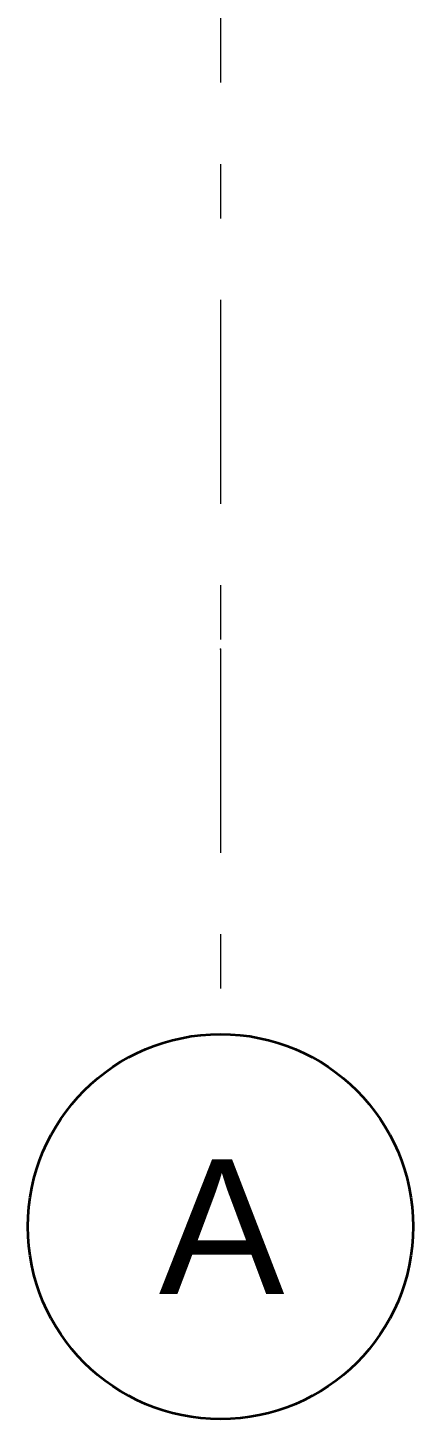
# Model space of a CAD drawing. Header units: millimetres. Extents: x 745166 to 884669, y -5000 to 15056.
# Drawn here: x 748003 to 749003, y -5000 to -1387 of the extents above; entities that cross this region are included whole.
import ezdxf

# ---------------------------------------------------------------- set-up
doc = ezdxf.new("R2010")
doc.units = ezdxf.units.MM
doc.header["$MEASUREMENT"] = 0
doc.linetypes.add('Double Dashed', pattern=[1093.611073, 529.166651, -211.666656, 141.111112, -211.666656])
doc.layers.add('New_Structural - Grid_Pen_No__1', color=7, linetype='Continuous', lineweight=13)
doc.layers.add('New_Structural - Grid_Pen_No__7', color=7, linetype='Continuous', lineweight=35)
doc.styles.add('GENERATED_STYLE_1', font='')
doc.styles.get('GENERATED_STYLE_1').set_extended_font_data('Arial')

msp = doc.modelspace()

# ---------------------------------------------------------------- linework, layer by layer
at = {"layer": 'New_Structural - Grid_Pen_No__1', "color": 7, "linetype": 'Double Dashed', "lineweight": 13}
for p, q in [((748503.3, -1000), (748503.3, -3000)), ((748503.3, -3000), (748503.3, -4000))]:
    msp.add_line(p, q, dxfattribs=at)
msp.add_point((748503.3, -3000), dxfattribs=at)
msp.add_point((748503.3, -3000), dxfattribs=at)
at = {"layer": 'New_Structural - Grid_Pen_No__7', "color": 7, "linetype": 'Continuous', "lineweight": 35}
msp.add_circle((748503.3, -4500), 500, dxfattribs=at)

# ---------------------------------------------------------------- texts
at = {"layer": 'New_Structural - Grid_Pen_No__1', "color": 7, "lineweight": 13, "insert": (748343.3, -4325), "char_height": 350, "attachment_point": 1, "style": 'GENERATED_STYLE_1'}
msp.add_mtext('\\A1;{\\pql;\\pt0;\\fArial|b0|i0|c0|p34;A}', dxfattribs=at)

doc.saveas('drawing.dxf')
